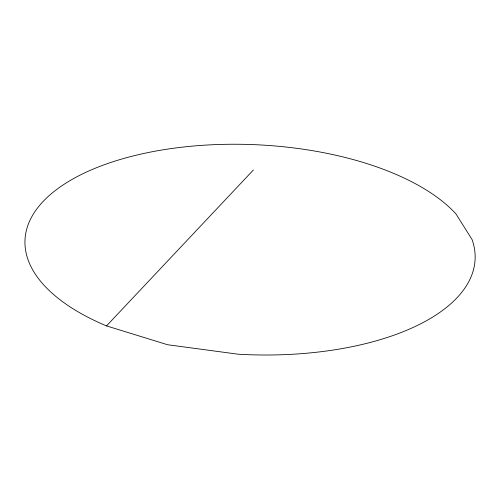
<?xml version="1.0" encoding="UTF-8"?>
<svg xmlns="http://www.w3.org/2000/svg" width="499" height="499" viewBox="0 0 499 499"><rect width="100%" height="100%" fill="white"/><g stroke="black" fill="none" stroke-linecap="round" stroke-linejoin="round"><path stroke-width="0.75" d="M106.512 325.903A225.255 105.052 2.4 0 1 114.215 161.345A225.255 105.052 2.4 0 1 455.93 213.871L472.073 239.57A225.255 105.052 2.4 0 1 238.254 354.221L167.595 344.74L106.512 325.903L253.386 169.991"/></g></svg>
